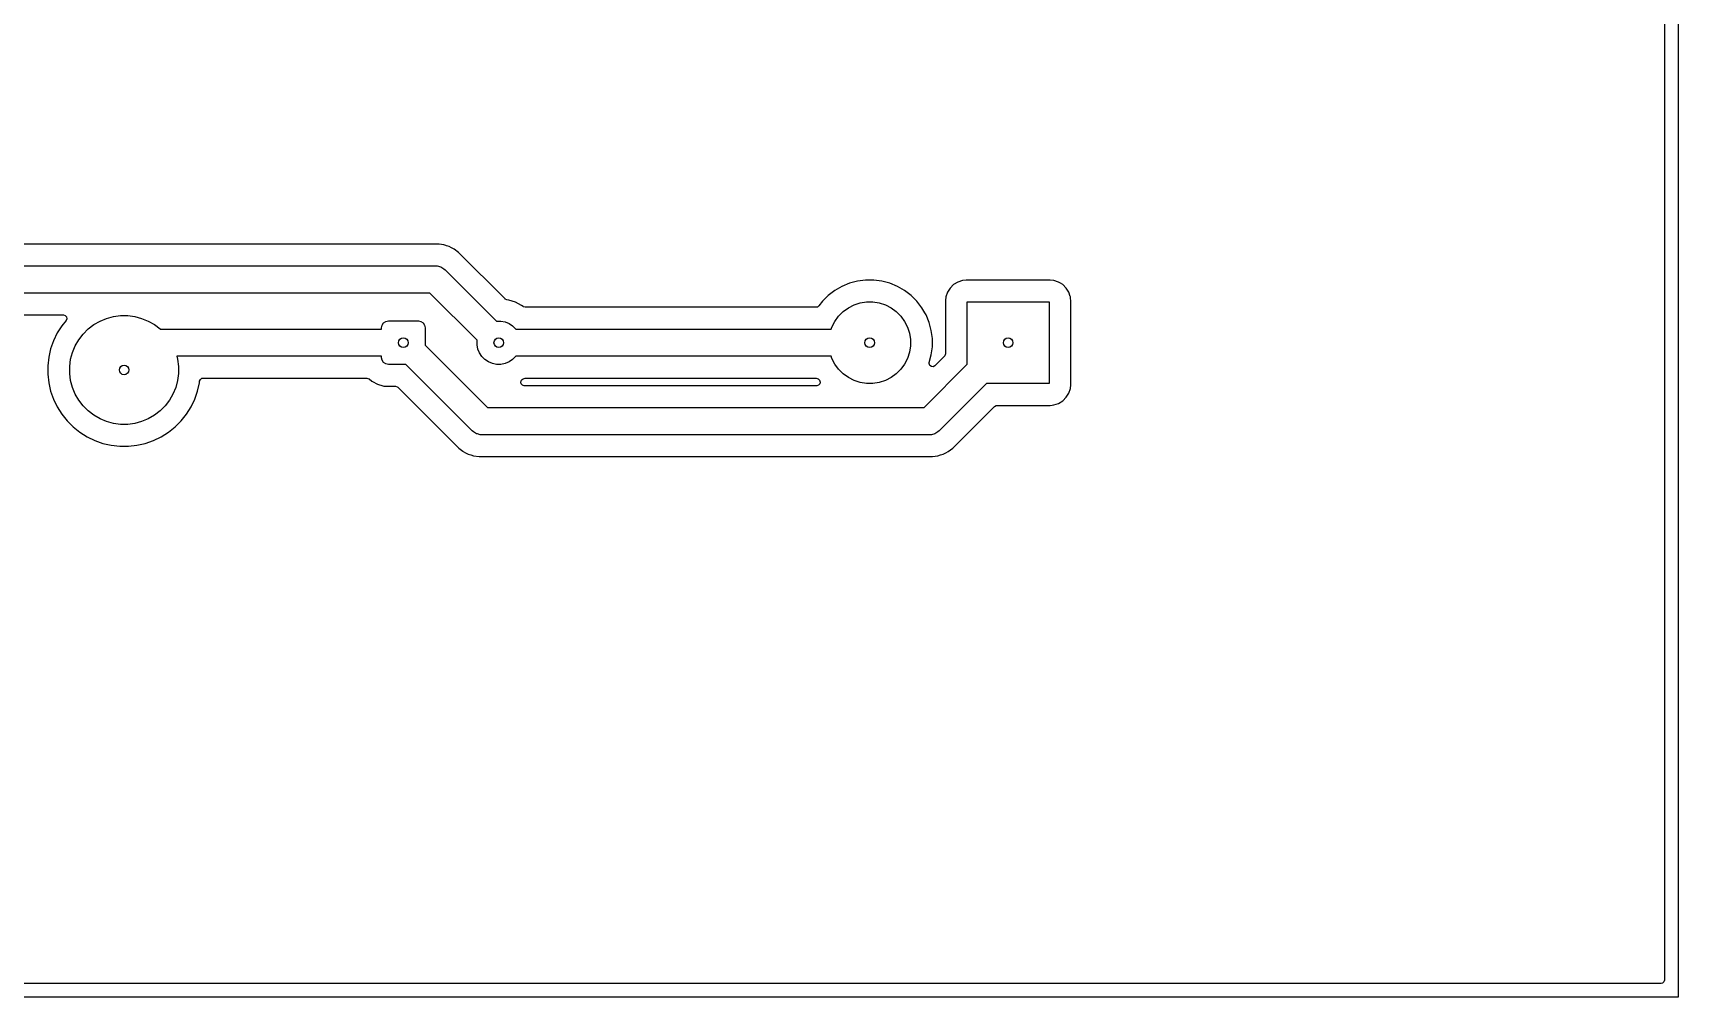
# Model space of a CAD drawing. Extents: x 20 to 124, y -124 to -20.
# Drawn here: x 63.6 to 124, y -124 to -88.6 of the extents above; entities that cross this region are included whole.
import ezdxf

# ---------------------------------------------------------------- set-up
doc = ezdxf.new("R2010")
doc.units = 0
doc.layers.add('BLACK', color=7, linetype='CONTINUOUS')
doc.layers.add('WHITE', color=7, linetype='CONTINUOUS')

msp = doc.modelspace()

# ---------------------------------------------------------------- linework, layer by layer
at = {"layer": 'BLACK', "linetype": 'CONTINUOUS'}
for p, q in [((123.4995, -20.6245), (123.4995, -123.3755)), ((78.504852, -96.3672), (46.792448, -96.3672)), ((78.532495, -96.371578), (78.504852, -96.3672)), ((78.707035, -96.399222), (78.532495, -96.371578)), ((78.780503, -96.423094), (78.707035, -96.399222)), ((78.804376, -96.430851), (78.780503, -96.423094)), ((78.855015, -96.447304), (78.804376, -96.430851)), ((78.901723, -96.462481), (78.855015, -96.447304)), ((78.992914, -96.508946), (78.901723, -96.462481)), ((79.084111, -96.555413), (78.992914, -96.508946)), ((79.249719, -96.675734), (79.084111, -96.555413)), ((46.8948, -97.1677), (78.4025, -97.1677)), ((78.4025, -97.1677), (78.467748, -97.171977)), ((78.467748, -97.171977), (78.467763, -97.171977)), ((78.467763, -97.171977), (78.593842, -97.20576)), ((79.24972, -96.675735), (79.249719, -96.675734)), ((79.249721, -96.675736), (79.24972, -96.675735)), ((80.953707, -98.379723), (79.249721, -96.675736)), ((78.593842, -97.20576), (78.706881, -97.271023)), ((78.706881, -97.271023), (78.706896, -97.271038)), ((78.706896, -97.271038), (78.756053, -97.314147)), ((78.756053, -97.314147), (80.635021, -99.193115)), ((93.885233, -97.726361), (93.593939, -97.804413)), ((94.184206, -97.687001), (93.885233, -97.726361)), ((94.184211, -97.687), (94.184206, -97.687001)), ((94.184217, -97.687), (94.184211, -97.687)), ((94.485783, -97.687), (94.184217, -97.687)), ((94.485788, -97.687), (94.485783, -97.687)), ((94.485793, -97.687001), (94.485788, -97.687)), ((94.784766, -97.726361), (94.485793, -97.687001)), ((95.07606, -97.804413), (94.784766, -97.726361)), ((97.565476, -97.761711), (97.412737, -97.857684)), ((97.735745, -97.702131), (97.565476, -97.761711)), ((97.73575, -97.70213), (97.735745, -97.702131)), ((97.870039, -97.687), (97.73575, -97.70213)), ((97.870046, -97.687), (97.870039, -97.687)), ((100.959954, -97.687), (97.870046, -97.687)), ((100.95996, -97.687), (100.959954, -97.687)), ((101.094249, -97.70213), (100.95996, -97.687)), ((101.094254, -97.702131), (101.094249, -97.70213)), ((101.264523, -97.761711), (101.094254, -97.702131)), ((101.332482, -97.804413), (101.264523, -97.761711)), ((78.195394, -98.1677), (47.101907, -98.1677)), ((79.927915, -99.900221), (78.195394, -98.1677)), ((80.958854, -98.384585), (80.953707, -98.379723)), ((81.021989, -98.414515), (80.958854, -98.384585)), ((92.814914, -98.254185), (92.601685, -98.467414)), ((92.814921, -98.254179), (92.814914, -98.254185)), ((93.054168, -98.070599), (92.814921, -98.254179)), ((93.315328, -97.919818), (93.054168, -98.070599)), ((93.315338, -97.919814), (93.315328, -97.919818)), ((93.593939, -97.804413), (93.315338, -97.919814)), ((95.354661, -97.919814), (95.07606, -97.804413)), ((95.354671, -97.919818), (95.354661, -97.919814)), ((95.615831, -98.070599), (95.354671, -97.919818)), ((95.855078, -98.254179), (95.615831, -98.070599)), ((95.855085, -98.254185), (95.855078, -98.254179)), ((96.068314, -98.467414), (95.855085, -98.254185)), ((97.12963, -98.30825), (97.1145, -98.442539)), ((97.129631, -98.308245), (97.12963, -98.30825)), ((97.189211, -98.137976), (97.129631, -98.308245)), ((97.285184, -97.985237), (97.189211, -98.137976)), ((97.412737, -97.857684), (97.285184, -97.985237)), ((101.417262, -97.857684), (101.332482, -97.804413)), ((101.544816, -97.985238), (101.417262, -97.857684)), ((101.640789, -98.137978), (101.544816, -97.985238)), ((101.694597, -98.291753), (101.640789, -98.137978)), ((101.700368, -98.308245), (101.694597, -98.291753)), ((101.700369, -98.30825), (101.700368, -98.308245)), ((101.707322, -98.369966), (101.700369, -98.30825)), ((101.7155, -98.442546), (101.707322, -98.369966)), ((47.484846, -98.9682), (64.745875, -98.9682)), ((64.745875, -98.9682), (64.812914, -98.987885)), ((64.812914, -98.987885), (64.858669, -99.040689)), ((66.584819, -99.025929), (66.844194, -98.991782)), ((66.844194, -98.991782), (67.105806, -98.991782)), ((67.105806, -98.991782), (67.365181, -99.025929)), ((81.097083, -98.426409), (81.021989, -98.414515)), ((81.097085, -98.42641), (81.097083, -98.426409)), ((81.336679, -98.504259), (81.097085, -98.42641)), ((81.561145, -98.61863), (81.336679, -98.504259)), ((81.622662, -98.663324), (81.561145, -98.61863)), ((81.628499, -98.667315), (81.622662, -98.663324)), ((81.695538, -98.687), (81.628499, -98.667315)), ((92.372042, -98.687), (81.695538, -98.687)), ((92.41399, -98.679689), (92.372042, -98.687)), ((92.470418, -98.638486), (92.41399, -98.679689)), ((92.601679, -98.467421), (92.470418, -98.638486)), ((92.601685, -98.467414), (92.601679, -98.467421)), ((93.194391, -99.013328), (93.360828, -98.846891)), ((93.360828, -98.846891), (93.551252, -98.70854)), ((93.551252, -98.70854), (93.760975, -98.601681)), ((93.760975, -98.601681), (93.984832, -98.528945)), ((93.984832, -98.528945), (94.217311, -98.492124)), ((94.217311, -98.492124), (94.452689, -98.492124)), ((94.452689, -98.492124), (94.685168, -98.528945)), ((94.685168, -98.528945), (94.909025, -98.601681)), ((94.909025, -98.601681), (95.118748, -98.70854)), ((95.118748, -98.70854), (95.309172, -98.846891)), ((95.309172, -98.846891), (95.475609, -99.013328)), ((96.06832, -98.467421), (96.068314, -98.467414)), ((96.2519, -98.706668), (96.06832, -98.467421)), ((96.361233, -98.896039), (96.2519, -98.706668)), ((96.402683, -98.967832), (96.361233, -98.896039)), ((96.518087, -99.246442), (96.402683, -98.967832)), ((97.1145, -98.442539), (97.1145, -100.397452)), ((97.915, -100.780393), (97.915, -98.4875)), ((97.915, -98.4875), (100.915, -98.4875)), ((100.915, -98.4875), (100.915, -101.4875)), ((101.7155, -101.532454), (101.7155, -98.442546)), ((64.687422, -99.364378), (64.520072, -99.630713)), ((64.842822, -99.169513), (64.687422, -99.364378)), ((64.868613, -99.109847), (64.842822, -99.169513)), ((64.858669, -99.040689), (64.868613, -99.109847)), ((65.47132, -99.668808), (65.656308, -99.48382)), ((65.656308, -99.48382), (65.86386, -99.324561)), ((65.86386, -99.324561), (66.090423, -99.193755)), ((66.090423, -99.193755), (66.332121, -99.09364)), ((66.332121, -99.09364), (66.584819, -99.025929)), ((67.365181, -99.025929), (67.617879, -99.09364)), ((67.617879, -99.09364), (67.859577, -99.193755)), ((67.859577, -99.193755), (68.08614, -99.324561)), ((68.08614, -99.324561), (68.293692, -99.48382)), ((68.293692, -99.48382), (68.297372, -99.4875)), ((68.297372, -99.4875), (76.4223, -99.4875)), ((76.4223, -99.4375), (76.44133, -99.341829)), ((76.4223, -99.4875), (76.4223, -99.4375)), ((76.44133, -99.341829), (76.495523, -99.260723)), ((76.495523, -99.260723), (76.576629, -99.20653)), ((76.576629, -99.20653), (76.6723, -99.1875)), ((76.6723, -99.1875), (77.7723, -99.1875)), ((77.7723, -99.1875), (77.867971, -99.20653)), ((77.867971, -99.20653), (77.949077, -99.260723)), ((77.949077, -99.260723), (78.00327, -99.341829)), ((78.00327, -99.341829), (78.0223, -99.4375)), ((78.0223, -99.4375), (78.0223, -100.080393)), ((80.635021, -99.193115), (80.643886, -99.191352)), ((80.643886, -99.191352), (80.800714, -99.191352)), ((80.800714, -99.191352), (80.954528, -99.221948)), ((80.954528, -99.221948), (81.099417, -99.281963)), ((81.099417, -99.281963), (81.229815, -99.369092)), ((81.229815, -99.369092), (81.340708, -99.479985)), ((81.340708, -99.479985), (81.345729, -99.4875)), ((81.345729, -99.4875), (92.925129, -99.4875)), ((92.925129, -99.4875), (92.949181, -99.413475)), ((92.949181, -99.413475), (93.05604, -99.203752)), ((93.05604, -99.203752), (93.194391, -99.013328)), ((95.475609, -99.013328), (95.61396, -99.203752)), ((95.61396, -99.203752), (95.720819, -99.413475)), ((95.720819, -99.413475), (95.793555, -99.637332)), ((96.596138, -99.537732), (96.518087, -99.246442)), ((96.6355, -99.836717), (96.596138, -99.537732)), ((64.27971, -100.211), (64.209718, -100.517656)), ((64.279711, -100.210998), (64.27971, -100.211)), ((64.383598, -99.914104), (64.279711, -100.210998)), ((64.520072, -99.630713), (64.383598, -99.914104)), ((65.08114, -100.344621), (65.181255, -100.102923)), ((65.181255, -100.102923), (65.312061, -99.87636)), ((65.312061, -99.87636), (65.47132, -99.668808)), ((78.0223, -100.080393), (80.309307, -102.3674)), ((79.926152, -99.909086), (79.927915, -99.900221)), ((79.926152, -100.065914), (79.926152, -99.909086)), ((79.956748, -100.219728), (79.926152, -100.065914)), ((95.793555, -99.637332), (95.830376, -99.869811)), ((95.830376, -100.105189), (95.793555, -100.337668)), ((95.830376, -99.869811), (95.830376, -100.105189)), ((96.596138, -100.437268), (96.6355, -100.138283)), ((96.6355, -100.138283), (96.6355, -99.836717)), ((64.209716, -100.517672), (64.1745, -100.830222)), ((64.209718, -100.517656), (64.209716, -100.517672)), ((64.979282, -100.856694), (65.013429, -100.597319)), ((65.013429, -100.597319), (65.08114, -100.344621)), ((76.4223, -100.4875), (68.907145, -100.4875)), ((68.907145, -100.4875), (68.936571, -100.597319)), ((68.936571, -100.597319), (68.970718, -100.856694)), ((76.4223, -100.5375), (76.4223, -100.4875)), ((76.44133, -100.633171), (76.4223, -100.5375)), ((76.495523, -100.714277), (76.44133, -100.633171)), ((76.576629, -100.76847), (76.495523, -100.714277)), ((76.6723, -100.7875), (76.576629, -100.76847)), ((77.315194, -100.7875), (76.6723, -100.7875)), ((79.748647, -103.220954), (77.315194, -100.7875)), ((80.016763, -100.364617), (79.956748, -100.219728)), ((80.103892, -100.495015), (80.016763, -100.364617)), ((80.214785, -100.605908), (80.103892, -100.495015)), ((80.345183, -100.693037), (80.214785, -100.605908)), ((80.490072, -100.753052), (80.345183, -100.693037)), ((80.643886, -100.783648), (80.490072, -100.753052)), ((80.800714, -100.783648), (80.643886, -100.783648)), ((80.954528, -100.753052), (80.800714, -100.783648)), ((81.099417, -100.693037), (80.954528, -100.753052)), ((81.229815, -100.605908), (81.099417, -100.693037)), ((81.340708, -100.495015), (81.229815, -100.605908)), ((81.345729, -100.4875), (81.340708, -100.495015)), ((92.925129, -100.4875), (81.345729, -100.4875)), ((92.949181, -100.561525), (92.925129, -100.4875)), ((93.05604, -100.771248), (92.949181, -100.561525)), ((93.194391, -100.961672), (93.05604, -100.771248)), ((95.61396, -100.771248), (95.475609, -100.961672)), ((95.720819, -100.561525), (95.61396, -100.771248)), ((95.793555, -100.337668), (95.720819, -100.561525)), ((96.327994, -102.3674), (97.915, -100.780393)), ((96.518043, -100.755071), (96.521951, -100.714135)), ((96.54246, -100.820535), (96.518043, -100.755071)), ((96.521951, -100.714135), (96.596138, -100.437268)), ((96.598393, -100.862407), (96.54246, -100.820535)), ((97.078181, -100.485133), (96.729408, -100.833906)), ((97.094815, -100.464491), (97.078181, -100.485133)), ((97.1145, -100.397452), (97.094815, -100.464491)), ((64.1745, -100.830222), (64.1745, -101.144777)), ((64.1745, -101.144777), (64.209716, -101.457327)), ((64.979282, -101.118306), (64.979282, -100.856694)), ((65.013429, -101.377681), (64.979282, -101.118306)), ((65.08114, -101.630379), (65.013429, -101.377681)), ((68.936571, -101.377681), (68.86886, -101.630379)), ((68.970718, -101.118306), (68.936571, -101.377681)), ((68.970718, -100.856694), (68.970718, -101.118306)), ((69.740284, -101.457326), (69.746955, -101.398117)), ((69.746955, -101.398117), (69.774021, -101.333703)), ((69.774021, -101.333703), (69.831616, -101.294148)), ((69.831616, -101.294148), (69.870175, -101.288)), ((69.870175, -101.288), (75.886506, -101.288)), ((75.886506, -101.288), (75.953545, -101.307685)), ((75.953545, -101.307685), (75.965171, -101.316147)), ((75.965171, -101.316147), (76.065052, -101.398117)), ((76.065052, -101.398117), (76.08585, -101.415185)), ((76.08585, -101.415185), (76.268346, -101.512732)), ((81.53027, -101.425253), (81.543372, -101.396562)), ((81.543372, -101.396562), (81.554812, -101.36718)), ((81.554812, -101.36718), (81.55837, -101.363721)), ((81.55837, -101.363721), (81.559295, -101.361697)), ((81.559295, -101.361697), (81.58012, -101.342583)), ((81.58012, -101.342583), (81.622653, -101.311681)), ((81.622653, -101.311681), (81.688459, -101.288202)), ((81.688459, -101.288202), (81.695538, -101.288)), ((81.695538, -101.288), (92.372042, -101.288)), ((92.372042, -101.288), (92.439081, -101.307685)), ((92.439081, -101.307685), (92.470418, -101.336514)), ((92.470418, -101.336514), (92.494128, -101.367414)), ((92.494128, -101.367414), (92.519322, -101.432584)), ((93.360828, -101.128109), (93.194391, -100.961672)), ((93.551252, -101.26646), (93.360828, -101.128109)), ((93.760975, -101.373319), (93.551252, -101.26646)), ((93.984832, -101.446055), (93.760975, -101.373319)), ((94.909025, -101.373319), (94.685168, -101.446055)), ((95.118748, -101.26646), (94.909025, -101.373319)), ((95.309172, -101.128109), (95.118748, -101.26646)), ((95.475609, -100.961672), (95.309172, -101.128109)), ((96.668085, -100.867391), (96.598393, -100.862407)), ((96.729408, -100.833906), (96.668085, -100.867391)), ((64.209716, -101.457327), (64.209718, -101.457343)), ((64.209718, -101.457343), (64.27971, -101.763999)), ((64.27971, -101.763999), (64.279711, -101.764001)), ((64.279711, -101.764001), (64.383598, -102.060895)), ((65.181255, -101.872077), (65.08114, -101.630379)), ((65.312061, -102.09864), (65.181255, -101.872077)), ((68.768745, -101.872077), (68.637939, -102.09864)), ((68.86886, -101.630379), (68.768745, -101.872077)), ((69.566402, -102.060894), (69.670289, -101.764)), ((69.670289, -101.764), (69.740282, -101.45734)), ((69.740282, -101.457332), (69.740284, -101.457326)), ((69.740282, -101.45734), (69.740282, -101.457332)), ((76.268346, -101.512732), (76.466366, -101.5728)), ((76.466366, -101.5728), (76.466365, -101.5728)), ((76.466365, -101.5728), (76.504947, -101.5766)), ((76.504947, -101.5766), (76.620692, -101.588)), ((76.620692, -101.588), (76.932253, -101.588)), ((76.932253, -101.588), (76.999292, -101.607685)), ((76.999292, -101.607685), (77.019934, -101.624319)), ((77.019934, -101.624319), (79.107108, -103.711492)), ((81.529463, -101.432289), (81.530791, -101.428877)), ((81.535726, -101.463201), (81.529463, -101.432289)), ((81.530791, -101.428877), (81.53027, -101.425253)), ((81.540214, -101.494411), (81.535726, -101.463201)), ((81.54261, -101.497176), (81.540214, -101.494411)), ((81.543338, -101.500767), (81.54261, -101.497176)), ((81.565329, -101.523395), (81.543338, -101.500767)), ((81.585969, -101.547215), (81.565329, -101.523395)), ((81.589479, -101.548245), (81.585969, -101.547215)), ((81.592033, -101.550873), (81.589479, -101.548245)), ((81.62276, -101.558018), (81.592033, -101.550873)), ((81.653008, -101.5669), (81.62276, -101.558018)), ((92.395752, -101.5669), (81.653008, -101.5669)), ((92.456469, -101.551018), (92.395752, -101.5669)), ((92.505283, -101.501028), (92.456469, -101.551018)), ((92.519322, -101.432584), (92.505283, -101.501028)), ((94.217311, -101.482876), (93.984832, -101.446055)), ((94.452689, -101.482876), (94.217311, -101.482876)), ((94.685168, -101.446055), (94.452689, -101.482876)), ((98.622107, -101.4875), (96.888653, -103.220953)), ((100.915, -101.4875), (98.622107, -101.4875)), ((101.417262, -102.117316), (101.544816, -101.989762)), ((101.544816, -101.989762), (101.640789, -101.837022)), ((101.640789, -101.837022), (101.700368, -101.666755)), ((101.700368, -101.666755), (101.7155, -101.532454)), ((64.383598, -102.060895), (64.520072, -102.344286)), ((64.520072, -102.344286), (64.520074, -102.344289)), ((64.520074, -102.344289), (64.687423, -102.610623)), ((64.687423, -102.610623), (64.883539, -102.856544)), ((65.47132, -102.306192), (65.312061, -102.09864)), ((65.656308, -102.49118), (65.47132, -102.306192)), ((65.86386, -102.650439), (65.656308, -102.49118)), ((68.293692, -102.49118), (68.08614, -102.650439)), ((68.47868, -102.306192), (68.293692, -102.49118)), ((68.637939, -102.09864), (68.47868, -102.306192)), ((69.066461, -102.856544), (69.262577, -102.610623)), ((69.262577, -102.610623), (69.429926, -102.344289)), ((69.429926, -102.344289), (69.566402, -102.060894)), ((80.309307, -102.3674), (96.327994, -102.3674)), ((97.382319, -103.859366), (98.917365, -102.324318)), ((98.917365, -102.324318), (98.978688, -102.290834)), ((98.978688, -102.290834), (99.005046, -102.288)), ((99.005046, -102.288), (100.959957, -102.288)), ((100.959957, -102.288), (100.959958, -102.287999)), ((100.959958, -102.287999), (101.027104, -102.280434)), ((101.027104, -102.280434), (101.094249, -102.272869)), ((101.094249, -102.272869), (101.094252, -102.272868)), ((101.094252, -102.272868), (101.094255, -102.272868)), ((101.094255, -102.272868), (101.264522, -102.213289)), ((101.264522, -102.213289), (101.417262, -102.117316)), ((64.883539, -102.856544), (65.105956, -103.078961)), ((65.105956, -103.078961), (65.351877, -103.275077)), ((66.090423, -102.781245), (65.86386, -102.650439)), ((66.332121, -102.88136), (66.090423, -102.781245)), ((66.584819, -102.949071), (66.332121, -102.88136)), ((66.844194, -102.983218), (66.584819, -102.949071)), ((67.105806, -102.983218), (66.844194, -102.983218)), ((67.365181, -102.949071), (67.105806, -102.983218)), ((67.617879, -102.88136), (67.365181, -102.949071)), ((67.859577, -102.781245), (67.617879, -102.88136)), ((68.08614, -102.650439), (67.859577, -102.781245)), ((68.598123, -103.275077), (68.844044, -103.078961)), ((68.844044, -103.078961), (69.066461, -102.856544)), ((79.797811, -103.264069), (79.748647, -103.220954)), ((96.888653, -103.220953), (96.839496, -103.264061)), ((65.351877, -103.275077), (65.618211, -103.442426)), ((65.618211, -103.442426), (65.901606, -103.578902)), ((65.901606, -103.578902), (66.1985, -103.682789)), ((66.1985, -103.682789), (66.50516, -103.752782)), ((66.50516, -103.752782), (66.817723, -103.787999)), ((66.817723, -103.787999), (66.817724, -103.788)), ((66.817724, -103.788), (66.817727, -103.788)), ((66.817727, -103.788), (67.132276, -103.788)), ((67.132276, -103.787999), (67.44484, -103.752782)), ((67.132276, -103.788), (67.132276, -103.787999)), ((67.44484, -103.752782), (67.7515, -103.682789)), ((67.7515, -103.682789), (68.048394, -103.578902)), ((68.048394, -103.578902), (68.331789, -103.442426)), ((68.331789, -103.442426), (68.598123, -103.275077)), ((79.107108, -103.711492), (79.107122, -103.711507)), ((79.107122, -103.711507), (79.110233, -103.714618)), ((79.110233, -103.714618), (79.110234, -103.714619)), ((79.110234, -103.714619), (79.254981, -103.859366)), ((79.797819, -103.264077), (79.797811, -103.264069)), ((79.910858, -103.32934), (79.797819, -103.264077)), ((79.937501, -103.336479), (79.910858, -103.32934)), ((80.036937, -103.363123), (79.937501, -103.336479)), ((80.036952, -103.363123), (80.036937, -103.363123)), ((80.1022, -103.3674), (80.036952, -103.363123)), ((96.5351, -103.3674), (80.1022, -103.3674)), ((96.600348, -103.363123), (96.5351, -103.3674)), ((96.600363, -103.363123), (96.600348, -103.363123)), ((96.726442, -103.32934), (96.600363, -103.363123)), ((96.839481, -103.264077), (96.726442, -103.32934)), ((96.839496, -103.264061), (96.839481, -103.264077)), ((79.254981, -103.859366), (79.254984, -103.859368)), ((79.254984, -103.859368), (79.254988, -103.859372)), ((79.254988, -103.859372), (79.405168, -103.968482)), ((79.405168, -103.968482), (79.42059, -103.979687)), ((79.42059, -103.979687), (79.507435, -104.023937)), ((79.507435, -104.023937), (79.602981, -104.072621)), ((79.602981, -104.072621), (79.602984, -104.072622)), ((79.602984, -104.072622), (79.700321, -104.104248)), ((79.700321, -104.104248), (79.797666, -104.135877)), ((79.797666, -104.135877), (79.999848, -104.1679)), ((79.999848, -104.1679), (79.999849, -104.1679)), ((79.999849, -104.1679), (96.637451, -104.1679)), ((96.637451, -104.1679), (96.637452, -104.1679)), ((96.637452, -104.1679), (96.839635, -104.135877)), ((96.839635, -104.135877), (96.936976, -104.104248)), ((96.936976, -104.104248), (97.034319, -104.07262)), ((97.034319, -104.07262), (97.125514, -104.026153)), ((97.125514, -104.026153), (97.216711, -103.979687)), ((97.216711, -103.979687), (97.382319, -103.859366)), ((123.3755, -123.4995), (20.6245, -123.4995)), ((123.427011, -123.488294), (123.3755, -123.4995)), ((123.479815, -123.442539), (123.427011, -123.488294)), ((123.4995, -123.3755), (123.479815, -123.442539))]:
    msp.add_line(p, q, dxfattribs=at)
at = {"layer": 'BLACK'}
for centre in [(77.2223, -99.9875), (80.7223, -99.9875), (94.335, -99.9875), (99.415, -99.9875), (66.975, -100.9875)]:
    msp.add_circle(centre, 0.175, dxfattribs=at)
at = {"layer": 'WHITE', "linetype": 'CONTINUOUS'}
for p, q in [((124, -20), (124, -124)), ((124, -124), (20, -124))]:
    msp.add_line(p, q, dxfattribs=at)
at = {"layer": 'WHITE'}
for centre in [(77.2223, -99.9875), (80.7223, -99.9875), (94.335, -99.9875), (99.415, -99.9875), (66.975, -100.9875)]:
    msp.add_circle(centre, 0.175, dxfattribs=at)

doc.saveas('drawing.dxf')
